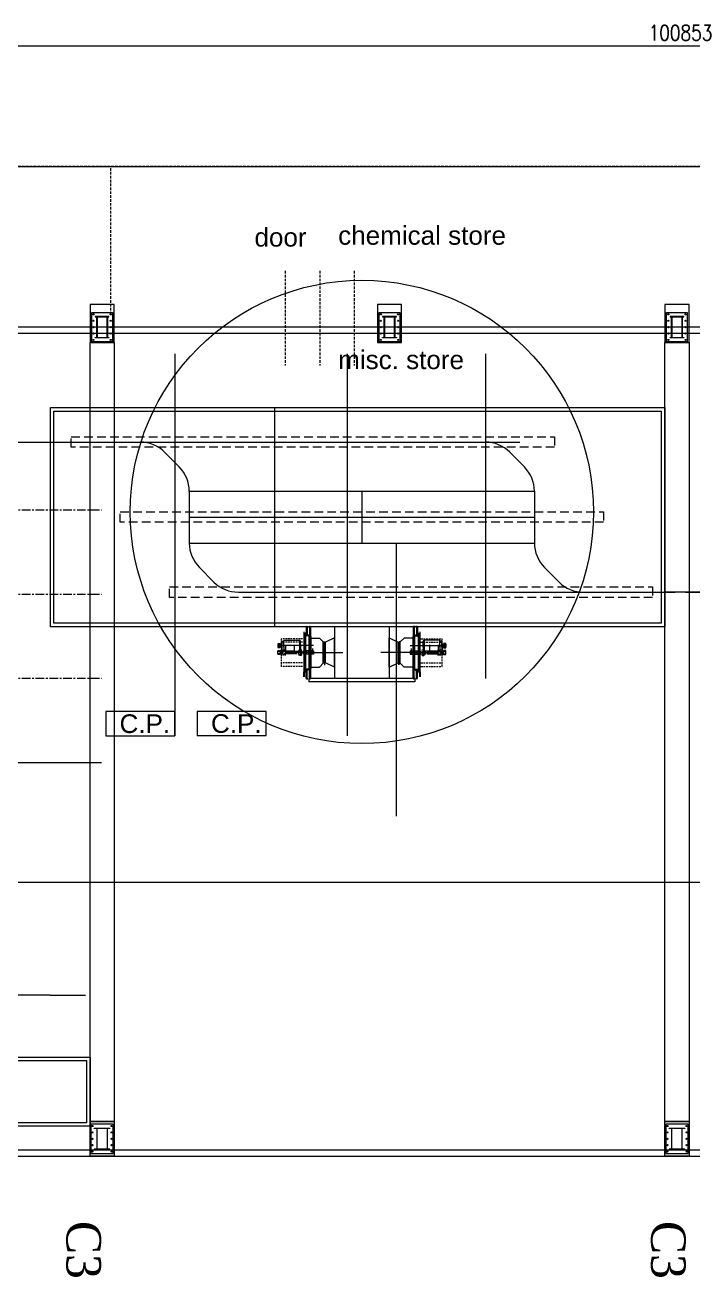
# Model space of a CAD drawing. Header units: inches. Extents: x 702888 to 852715, y 9845 to 271320.
# Drawn here: x 744014 to 763368, y 234976 to 271249 of the extents above; entities that cross this region are included whole.
import ezdxf

# ---------------------------------------------------------------- set-up
doc = ezdxf.new("R2010")
doc.units = ezdxf.units.IN
doc.header["$MEASUREMENT"] = 0
doc.header["$PDMODE"] = 34
for name, pattern in [('CENTERX2', [4, 2.5, -0.5, 0.5, -0.5]), ('DASHED2', [0.375, 0.25, -0.125]), ('DASHEDX2', [1.5, 1, -0.5])]:
    doc.linetypes.add(name, pattern=pattern)
doc.layers.get('0').update_dxf_attribs({"lineweight": 5})
doc.layers.get('Defpoints').update_dxf_attribs({"lineweight": 5})
doc.layers.add('AM_5', color=3, linetype='Continuous', lineweight=15)
doc.layers.add('chain', color=2, linetype='Continuous', lineweight=5)
doc.styles.add('LUCIDA CONSOLE', font='swissl.ttf')
doc.styles.add('s', font='simplex.shx', dxfattribs={"width": 0.8})
doc.styles.add('style1', font='times.ttf')
doc.dimstyles.new('mahesh$0', dxfattribs={"dimscale": 150, "dimtxt": 3, "dimasz": 2.5, "dimexe": 1, "dimexo": 1, "dimgap": 1, "dimtad": 1, "dimdec": 1, "dimzin": 12, "dimtxsty": 's', "dimcen": 2.5, "dimclrd": 1, "dimclre": 1, "dimclrt": 1, "dimadec": 0, "dimazin": 3, "dimtfac": 1, "dimtdec": 1, "dimtmove": 0, "dimatfit": 3, "dimfxl": 1, "dimlwd": 13, "dimlwe": 13, "dimarcsym": 0})

# ---------------------------------------------------------------- blocks, each defined once
blk = doc.blocks.new('A$Cdd4c8752')
for points in [[(0, 21000), (2000, 21000), (2000, 0), (0, 0)], [(100, 20900), (1900, 20900), (1900, 100), (100, 100)]]:
    blk.add_lwpolyline(points, close=True)
blk = doc.blocks.new('*D418')
at = {"layer": 'AM_5', "color": 1, "lineweight": 13, "transparency": 16777216}
for p, q in [((956, 28356), (956, 35854)), ((1331, 35704), (101434, 35704)), ((101809, 28356), (101809, 35854))]:
    blk.add_line(p, q, dxfattribs=at)
at = {"layer": 'AM_5', "color": 1, "transparency": 16777216}
for points in [[(1331, 35767), (1331, 35642), (956, 35704)], [(101434, 35767), (101434, 35642), (101809, 35704)]]:
    blk.add_solid(points, dxfattribs=at)
at = {"layer": 'Defpoints', "color": 0, "transparency": 16777216}
for p in [(101809, 35704), (956, 28206), (101809, 28206)]:
    blk.add_point(p, dxfattribs=at)
at = {"layer": 'AM_5', "color": 1, "transparency": 16777216, "insert": (51382, 36079), "char_height": 450, "attachment_point": 5, "style": 's'}
blk.add_mtext('100853', dxfattribs=at)
blk = doc.blocks.new('A$C76b9bb42')
at = {"color": 6}
blk.add_line((955.5667, 32206.1859), (105808.5667, 32206.1859), dxfattribs=at)
at = {"linetype": 'DASHED2', "ltscale": 300}
for p, q in [((67587.5667, 32206.1859), (955.5667, 32206.1859)), ((34871.5667, 27921.1859), (34871.5667, 32206.1859)), ((39930.6397, 29179.6474), (39930.6397, 26437.6577)), ((40930.6397, 29179.6474), (40930.6397, 26437.6577)), ((41930.6397, 29179.6474), (41930.6397, 26437.6577))]:
    blk.add_line(p, q, dxfattribs=at)
at = {"color": 3}
for p, q in [((34371.5667, 27903.1859), (34371.5667, 27939.1859)), ((34871.5667, 27903.1859), (34871.5667, 27939.1859)), ((42700.5667, 27903.1859), (42700.5667, 27939.1859)), ((43200.5667, 27903.1859), (43200.5667, 27939.1859)), ((51029.5667, 27903.1859), (51029.5667, 27939.1859)), ((51529.5667, 27903.1859), (51529.5667, 27939.1859)), ((34389.5667, 27921.1859), (34353.5667, 27921.1859)), ((34389.5667, 27736.1859), (34353.5667, 27736.1859)), ((34371.5667, 27718.1859), (34371.5667, 27754.1859)), ((34371.5667, 27533.1859), (34371.5667, 27569.1859)), ((34853.5667, 27921.1859), (34889.5667, 27921.1859)), ((34853.5667, 27736.1859), (34889.5667, 27736.1859)), ((34871.5667, 27718.1859), (34871.5667, 27754.1859)), ((34871.5667, 27533.1859), (34871.5667, 27569.1859)), ((42718.5667, 27921.1859), (42682.5667, 27921.1859)), ((42718.5667, 27736.1859), (42682.5667, 27736.1859)), ((42700.5667, 27718.1859), (42700.5667, 27754.1859)), ((42700.5667, 27533.1859), (42700.5667, 27569.1859)), ((43182.5667, 27921.1859), (43218.5667, 27921.1859)), ((43182.5667, 27736.1859), (43218.5667, 27736.1859)), ((43200.5667, 27718.1859), (43200.5667, 27754.1859)), ((43200.5667, 27533.1859), (43200.5667, 27569.1859)), ((51047.5667, 27921.1859), (51011.5667, 27921.1859)), ((51047.5667, 27736.1859), (51011.5667, 27736.1859)), ((51029.5667, 27718.1859), (51029.5667, 27754.1859)), ((51029.5667, 27533.1859), (51029.5667, 27569.1859)), ((51511.5667, 27921.1859), (51547.5667, 27921.1859)), ((51511.5667, 27736.1859), (51547.5667, 27736.1859)), ((51529.5667, 27718.1859), (51529.5667, 27754.1859)), ((51529.5667, 27533.1859), (51529.5667, 27569.1859)), ((34389.5667, 27551.1859), (34353.5667, 27551.1859)), ((34389.5667, 27366.1859), (34353.5667, 27366.1859)), ((34371.5667, 27384.1859), (34371.5667, 27348.1859)), ((34853.5667, 27551.1859), (34889.5667, 27551.1859)), ((34853.5667, 27366.1859), (34889.5667, 27366.1859)), ((34871.5667, 27384.1859), (34871.5667, 27348.1859)), ((42718.5667, 27551.1859), (42682.5667, 27551.1859)), ((42718.5667, 27366.1859), (42682.5667, 27366.1859)), ((42700.5667, 27384.1859), (42700.5667, 27348.1859)), ((43182.5667, 27551.1859), (43218.5667, 27551.1859)), ((43182.5667, 27366.1859), (43218.5667, 27366.1859)), ((43200.5667, 27384.1859), (43200.5667, 27348.1859)), ((51047.5667, 27551.1859), (51011.5667, 27551.1859)), ((51047.5667, 27366.1859), (51011.5667, 27366.1859)), ((51029.5667, 27384.1859), (51029.5667, 27348.1859)), ((51511.5667, 27551.1859), (51547.5667, 27551.1859)), ((51511.5667, 27366.1859), (51547.5667, 27366.1859)), ((51529.5667, 27384.1859), (51529.5667, 27348.1859)), ((34389.5667, 27181.1859), (34353.5667, 27181.1859)), ((34371.5667, 27199.1859), (34371.5667, 27163.1859)), ((34853.5667, 27181.1859), (34889.5667, 27181.1859)), ((34871.5667, 27199.1859), (34871.5667, 27163.1859)), ((42718.5667, 27181.1859), (42682.5667, 27181.1859)), ((42700.5667, 27199.1859), (42700.5667, 27163.1859)), ((43182.5667, 27181.1859), (43218.5667, 27181.1859)), ((43200.5667, 27199.1859), (43200.5667, 27163.1859)), ((51047.5667, 27181.1859), (51011.5667, 27181.1859)), ((51029.5667, 27199.1859), (51029.5667, 27163.1859)), ((51511.5667, 27181.1859), (51547.5667, 27181.1859)), ((51529.5667, 27199.1859), (51529.5667, 27163.1859)), ((34364.5667, 4403.1859), (34328.5667, 4403.1859)), ((34346.5667, 4385.1859), (34346.5667, 4421.1859)), ((34878.5667, 4403.1859), (34914.5667, 4403.1859)), ((34896.5667, 4385.1859), (34896.5667, 4421.1859)), ((51022.5667, 4403.1859), (50986.5667, 4403.1859)), ((51004.5667, 4385.1859), (51004.5667, 4421.1859)), ((51536.5667, 4403.1859), (51572.5667, 4403.1859)), ((51554.5667, 4385.1859), (51554.5667, 4421.1859)), ((34364.5667, 4218.1859), (34328.5667, 4218.1859)), ((34364.5667, 4033.1859), (34328.5667, 4033.1859)), ((34346.5667, 4200.1859), (34346.5667, 4236.1859)), ((34346.5667, 4051.1859), (34346.5667, 4015.1859)), ((34878.5667, 4218.1859), (34914.5667, 4218.1859)), ((34878.5667, 4033.1859), (34914.5667, 4033.1859)), ((34896.5667, 4200.1859), (34896.5667, 4236.1859)), ((34896.5667, 4051.1859), (34896.5667, 4015.1859)), ((51022.5667, 4218.1859), (50986.5667, 4218.1859)), ((51022.5667, 4033.1859), (50986.5667, 4033.1859)), ((51004.5667, 4200.1859), (51004.5667, 4236.1859)), ((51004.5667, 4051.1859), (51004.5667, 4015.1859)), ((51536.5667, 4218.1859), (51572.5667, 4218.1859)), ((51536.5667, 4033.1859), (51572.5667, 4033.1859)), ((51554.5667, 4200.1859), (51554.5667, 4236.1859)), ((51554.5667, 4051.1859), (51554.5667, 4015.1859)), ((34364.5667, 3848.1859), (34328.5667, 3848.1859)), ((34364.5667, 3663.1859), (34328.5667, 3663.1859)), ((34346.5667, 3866.1859), (34346.5667, 3830.1859)), ((34346.5667, 3681.1859), (34346.5667, 3645.1859)), ((34878.5667, 3848.1859), (34914.5667, 3848.1859)), ((34878.5667, 3663.1859), (34914.5667, 3663.1859)), ((34896.5667, 3866.1859), (34896.5667, 3830.1859)), ((34896.5667, 3681.1859), (34896.5667, 3645.1859)), ((51022.5667, 3848.1859), (50986.5667, 3848.1859)), ((51022.5667, 3663.1859), (50986.5667, 3663.1859)), ((51004.5667, 3866.1859), (51004.5667, 3830.1859)), ((51004.5667, 3681.1859), (51004.5667, 3645.1859)), ((51536.5667, 3848.1859), (51572.5667, 3848.1859)), ((51536.5667, 3663.1859), (51572.5667, 3663.1859)), ((51554.5667, 3866.1859), (51554.5667, 3830.1859)), ((51554.5667, 3681.1859), (51554.5667, 3645.1859))]:
    blk.add_line(p, q, dxfattribs=at)
at = {"color": 1, "linetype": 'CENTERX2', "ltscale": 100}
for p, q in [((19095.3667, 22258.6232), (34602.5411, 22258.6232)), ((19095.3667, 19818.6232), (34602.5411, 19818.6232)), ((19095.3667, 17378.6232), (34602.5411, 17378.6232)), ((19095.3667, 14938.6232), (34602.5411, 14938.6232))]:
    blk.add_line(p, q, dxfattribs=at)
at = {"color": 4, "linetype": 'Continuous', "lineweight": -3}
for p, q in [((40547.3608, 18869.0971), (40547.3608, 18618.0971)), ((40550.3608, 18872.0971), (40582.3608, 18872.0971)), ((40550.3608, 18866.0971), (40550.3608, 18624.0971)), ((40553.3608, 18869.0971), (40582.3608, 18869.0971)), ((40582.3608, 18872.0971), (40582.3608, 18869.0971)), ((40612.3608, 18872.0971), (40612.3608, 18869.0971)), ((40612.3608, 18872.0971), (40647.3608, 18872.0971)), ((40612.3608, 18869.0971), (40641.3608, 18869.0971)), ((40644.3608, 18866.0971), (40644.3608, 18592.0971)), ((40647.3608, 18872.0971), (40647.3608, 18592.0971)), ((43647.3608, 18872.0971), (43647.3608, 18592.0971)), ((43682.3608, 18872.0971), (43647.3608, 18872.0971)), ((43650.3608, 18866.0971), (43650.3608, 18592.0971)), ((43682.3608, 18869.0971), (43653.3608, 18869.0971)), ((43682.3608, 18872.0971), (43682.3608, 18869.0971)), ((43712.3608, 18872.0971), (43712.3608, 18869.0971)), ((43744.3608, 18872.0971), (43712.3608, 18872.0971)), ((43741.3608, 18869.0971), (43712.3608, 18869.0971)), ((43744.3608, 18866.0971), (43744.3608, 18624.0971)), ((43747.3608, 18869.0971), (43747.3608, 18618.0971)), ((40511.3608, 18605.0971), (40511.3608, 18672.0971)), ((40514.3608, 18675.0971), (40514.3608, 18608.0971)), ((40517.3608, 18678.0971), (40547.3608, 18678.0971)), ((40517.3608, 18672.0971), (40517.3608, 18621.0971)), ((40520.3608, 18675.0971), (40547.3608, 18675.0971)), ((40597.3608, 18621.0971), (40553.3608, 18621.0971)), ((40597.3608, 18621.0971), (40597.3608, 18618.0971)), ((40619.3608, 18615.0971), (40638.3608, 18615.0971)), ((40624.3608, 18595.0971), (40638.3608, 18595.0971)), ((40624.3608, 18592.0971), (40641.3608, 18592.0971)), ((43670.3608, 18592.0971), (43653.3608, 18592.0971)), ((43675.3608, 18615.0971), (43656.3608, 18615.0971)), ((43670.3608, 18595.0971), (43656.3608, 18595.0971)), ((43697.3608, 18621.0971), (43741.3608, 18621.0971)), ((43697.3608, 18621.0971), (43697.3608, 18618.0971)), ((43777.3608, 18678.0971), (43747.3608, 18678.0971)), ((43774.3608, 18675.0971), (43747.3608, 18675.0971)), ((43777.3608, 18672.0971), (43777.3608, 18621.0971)), ((43780.3608, 18675.0971), (43780.3608, 18608.0971)), ((43783.3608, 18605.0971), (43783.3608, 18672.0971)), ((41059.3608, 17782.0971), (41089.3608, 17782.0971)), ((43235.3608, 17782.0971), (43205.3608, 17782.0971)), ((40517.3608, 17568.0971), (40547.3608, 17568.0971)), ((40520.3608, 17571.0971), (40547.3608, 17571.0971)), ((40547.3608, 17375.0971), (40547.3608, 17628.0971)), ((40550.3608, 17378.0971), (40550.3608, 17628.0971)), ((40597.3608, 17625.0971), (40553.3608, 17625.0971)), ((40597.3608, 17625.0971), (40597.3608, 17628.0971)), ((40619.3608, 17631.0971), (40638.3608, 17631.0971)), ((40624.3608, 17654.0971), (40641.3608, 17654.0971)), ((40624.3608, 17651.0971), (40638.3608, 17651.0971)), ((40644.3608, 17378.0971), (40644.3608, 17651.0971)), ((40647.3608, 17375.0971), (40647.3608, 17654.0971)), ((43647.3608, 17375.0971), (43647.3608, 17654.0971)), ((43650.3608, 17378.0971), (43650.3608, 17651.0971)), ((43670.3608, 17654.0971), (43653.3608, 17654.0971)), ((43670.3608, 17651.0971), (43656.3608, 17651.0971)), ((43675.3608, 17631.0971), (43656.3608, 17631.0971)), ((43697.3608, 17625.0971), (43697.3608, 17628.0971)), ((43697.3608, 17625.0971), (43741.3608, 17625.0971)), ((43744.3608, 17378.0971), (43744.3608, 17628.0971)), ((43747.3608, 17375.0971), (43747.3608, 17628.0971)), ((43774.3608, 17571.0971), (43747.3608, 17571.0971)), ((43777.3608, 17568.0971), (43747.3608, 17568.0971)), ((40550.3608, 17372.0971), (40582.3608, 17372.0971)), ((40553.3608, 17375.0971), (40582.3608, 17375.0971)), ((40582.3608, 17372.0971), (40582.3608, 17375.0971)), ((40612.3608, 17375.0971), (40641.3608, 17375.0971)), ((40612.3608, 17372.0971), (40644.3608, 17372.0971)), ((43682.3608, 17372.0971), (43650.3608, 17372.0971)), ((43682.3608, 17375.0971), (43653.3608, 17375.0971)), ((43712.3608, 17372.0971), (43712.3608, 17375.0971)), ((43741.3608, 17375.0971), (43712.3608, 17375.0971)), ((43744.3608, 17372.0971), (43712.3608, 17372.0971))]:
    blk.add_line(p, q, dxfattribs=at)
at = {"color": 7, "linetype": 'Continuous'}
for p, q in [((40467.3608, 18723.0971), (40467.3608, 17523.0971)), ((40511.3608, 18678.0971), (40467.3608, 18678.0971)), ((40508.3608, 18675.0971), (40467.3608, 18675.0971)), ((40508.3608, 18587.0971), (40508.3608, 18672.0971)), ((40508.3608, 18618.0971), (40508.3608, 17574.0971)), ((40511.3608, 18618.0971), (40511.3608, 17574.0971)), ((40511.3608, 18573.0971), (40511.3608, 18605.0971)), ((40613.3608, 18602.0971), (40514.3608, 18602.0971)), ((40619.3608, 18615.0971), (40517.3608, 18615.0971)), ((40616.3608, 18605.0971), (40517.3608, 18605.0971)), ((40641.3608, 18618.0971), (40520.3608, 18618.0971)), ((40616.3608, 18644.0971), (40616.3608, 17647.0971)), ((40619.3608, 18647.0971), (40619.3608, 17644.0971)), ((40624.3608, 18595.0971), (40624.3608, 18592.0971)), ((40641.3608, 18612.0971), (40641.3608, 18598.0971)), ((40644.3608, 18615.0971), (40644.3608, 18595.0971)), ((40669.3608, 18587.0971), (40669.3608, 17657.0971)), ((43625.3608, 18587.0971), (43625.3608, 17657.0971)), ((43650.3608, 18615.0971), (43650.3608, 18595.0971)), ((43653.3608, 18618.0971), (43774.3608, 18618.0971)), ((43653.3608, 18612.0971), (43653.3608, 18598.0971)), ((43670.3608, 18595.0971), (43670.3608, 18592.0971)), ((43675.3608, 18647.0971), (43675.3608, 17644.0971)), ((43675.3608, 18615.0971), (43777.3608, 18615.0971)), ((43678.3608, 18644.0971), (43678.3608, 17647.0971)), ((43678.3608, 18605.0971), (43777.3608, 18605.0971)), ((43681.3608, 18602.0971), (43780.3608, 18602.0971)), ((43783.3608, 18678.0971), (43827.3608, 18678.0971)), ((43783.3608, 18618.0971), (43783.3608, 17574.0971)), ((43783.3608, 18573.0971), (43783.3608, 18605.0971)), ((43786.3608, 18675.0971), (43827.3608, 18675.0971)), ((43786.3608, 18587.0971), (43786.3608, 18672.0971)), ((43786.3608, 18618.0971), (43786.3608, 17574.0971)), ((43827.3608, 18723.0971), (43827.3608, 17523.0971)), ((39717.3608, 18343.0971), (39717.3608, 18301.0971)), ((39717.3608, 18072.0971), (39717.3608, 18172.0971)), ((39717.3608, 18072.0971), (39717.3608, 18172.0971)), ((39777.3608, 18072.0971), (39777.3608, 18172.0971)), ((39777.3608, 18072.0971), (39777.3608, 18172.0971)), ((39802.3608, 18299.3024), (39802.3608, 18344.8919)), ((39802.3608, 18099.3024), (39802.3608, 18144.8919)), ((39822.3608, 18344.3621), (39822.3608, 18196.7535)), ((39832.3608, 18452.4408), (39827.3608, 18447.4408)), ((39827.3608, 18281.8321), (39827.3608, 18447.4408)), ((39827.3608, 18344.3621), (39827.3608, 18196.7535)), ((39832.3608, 18191.7535), (39827.3608, 18196.7535)), ((39832.3608, 18452.4408), (39887.3608, 18452.4408)), ((39832.3608, 18191.7535), (39887.3608, 18191.7535)), ((39837.3608, 18452.4408), (39887.3608, 18452.4408)), ((39837.3608, 18191.7535), (39887.3608, 18191.7535)), ((39887.3608, 18281.8321), (39887.3608, 18476.0971)), ((39887.3608, 18281.8321), (39887.3608, 18458.0971)), ((39887.3608, 18344.3621), (39887.3608, 18168.0971)), ((39887.3608, 18344.3621), (39887.3608, 18168.0971)), ((39892.3608, 18481.0971), (40342.3608, 18481.0971)), ((39892.3608, 18481.0971), (40342.3608, 18481.0971)), ((39892.3608, 18163.0971), (40342.3608, 18163.0971)), ((39892.3608, 18163.0971), (40342.3608, 18163.0971)), ((39915.3608, 18163.0971), (39915.3608, 18162.0971)), ((39927.8608, 18163.0971), (39927.8608, 18162.0971)), ((39942.8608, 18163.0971), (39942.8608, 18162.0971)), ((40181.8608, 18163.0971), (40181.8608, 18162.0971)), ((40196.8608, 18163.0971), (40196.8608, 18162.0971)), ((40209.3608, 18163.0971), (40209.3608, 18162.0971)), ((40367.3608, 18281.8321), (40367.3608, 18456.0971)), ((40367.3608, 18281.8321), (40367.3608, 18438.0971)), ((40367.3608, 18353.3621), (40367.3608, 18205.7535)), ((40367.3608, 18344.3621), (40367.3608, 18188.0971)), ((40367.3608, 18344.3621), (40367.3608, 18188.0971)), ((40616.3608, 18172.0971), (40508.3608, 18172.0971)), ((40508.3608, 18147.0971), (40508.3608, 18097.0971)), ((40639.3608, 18172.0971), (40639.3608, 18072.0971)), ((40719.3608, 18172.0971), (40719.3608, 18072.0971)), ((41061.3608, 18422.0971), (41061.3608, 17822.0971)), ((41351.3608, 18462.0971), (41351.3608, 17782.0971)), ((42943.3608, 18462.0971), (42943.3608, 17782.0971)), ((43233.3608, 18422.0971), (43233.3608, 17822.0971)), ((43575.3608, 18172.0971), (43575.3608, 18072.0971)), ((43655.3608, 18172.0971), (43655.3608, 18072.0971)), ((43678.3608, 18172.0971), (43786.3608, 18172.0971)), ((43786.3608, 18147.0971), (43786.3608, 18097.0971)), ((43927.3608, 18281.8321), (43927.3608, 18456.0971)), ((43927.3608, 18281.8321), (43927.3608, 18438.0971)), ((43927.3608, 18353.3621), (43927.3608, 18205.7535)), ((43927.3608, 18344.3621), (43927.3608, 18188.0971)), ((43927.3608, 18344.3621), (43927.3608, 18188.0971)), ((44402.3608, 18481.0971), (43952.3608, 18481.0971)), ((44402.3608, 18481.0971), (43952.3608, 18481.0971)), ((44402.3608, 18163.0971), (43952.3608, 18163.0971)), ((44402.3608, 18163.0971), (43952.3608, 18163.0971)), ((44085.3608, 18163.0971), (44085.3608, 18162.0971)), ((44097.8608, 18163.0971), (44097.8608, 18162.0971)), ((44112.8608, 18163.0971), (44112.8608, 18162.0971)), ((44351.8608, 18163.0971), (44351.8608, 18162.0971)), ((44366.8608, 18163.0971), (44366.8608, 18162.0971)), ((44379.3608, 18163.0971), (44379.3608, 18162.0971)), ((44407.3608, 18281.8321), (44407.3608, 18476.0971)), ((44407.3608, 18281.8321), (44407.3608, 18458.0971)), ((44457.3608, 18452.4408), (44407.3608, 18452.4408)), ((44462.3608, 18452.4408), (44407.3608, 18452.4408)), ((44407.3608, 18344.3621), (44407.3608, 18168.0971)), ((44407.3608, 18344.3621), (44407.3608, 18168.0971)), ((44457.3608, 18191.7535), (44407.3608, 18191.7535)), ((44462.3608, 18191.7535), (44407.3608, 18191.7535)), ((44462.3608, 18452.4408), (44467.3608, 18447.4408)), ((44462.3608, 18191.7535), (44467.3608, 18196.7535)), ((44467.3608, 18281.8321), (44467.3608, 18447.4408)), ((44467.3608, 18344.3621), (44467.3608, 18196.7535)), ((44472.3608, 18344.3621), (44472.3608, 18196.7535)), ((44492.3608, 18299.3024), (44492.3608, 18344.8919)), ((44492.3608, 18099.3024), (44492.3608, 18144.8919)), ((44517.3608, 18072.0971), (44517.3608, 18172.0971)), ((44517.3608, 18072.0971), (44517.3608, 18172.0971)), ((44577.3608, 18343.0971), (44577.3608, 18301.0971)), ((44577.3608, 18072.0971), (44577.3608, 18172.0971)), ((44577.3608, 18072.0971), (44577.3608, 18172.0971)), ((40616.3608, 18072.0971), (40508.3608, 18072.0971)), ((43678.3608, 18072.0971), (43786.3608, 18072.0971)), ((40508.3608, 17571.0971), (40467.3608, 17571.0971)), ((40511.3608, 17568.0971), (40467.3608, 17568.0971)), ((40613.3608, 17644.0971), (40511.3608, 17644.0971)), ((40514.3608, 17571.0971), (40514.3608, 17638.0971)), ((40616.3608, 17641.0971), (40517.3608, 17641.0971)), ((40619.3608, 17631.0971), (40517.3608, 17631.0971)), ((40517.3608, 17574.0971), (40517.3608, 17625.0971)), ((40641.3608, 17628.0971), (40520.3608, 17628.0971)), ((40624.3608, 17651.0971), (40624.3608, 17654.0971)), ((40641.3608, 17634.0971), (40641.3608, 17648.0971)), ((40644.3608, 17631.0971), (40644.3608, 17651.0971)), ((43650.3608, 17631.0971), (43650.3608, 17651.0971)), ((43653.3608, 17634.0971), (43653.3608, 17648.0971)), ((43653.3608, 17628.0971), (43774.3608, 17628.0971)), ((43670.3608, 17651.0971), (43670.3608, 17654.0971)), ((43675.3608, 17631.0971), (43777.3608, 17631.0971)), ((43678.3608, 17641.0971), (43777.3608, 17641.0971)), ((43681.3608, 17644.0971), (43783.3608, 17644.0971)), ((43777.3608, 17574.0971), (43777.3608, 17625.0971)), ((43780.3608, 17571.0971), (43780.3608, 17638.0971)), ((43783.3608, 17568.0971), (43827.3608, 17568.0971)), ((43786.3608, 17571.0971), (43827.3608, 17571.0971))]:
    blk.add_line(p, q, dxfattribs=at)
at = {"color": 5, "linetype": 'Continuous', "lineweight": -3}
for p, q in [((40647.3608, 18637.0971), (40647.3608, 17366.5499)), ((43647.3608, 18637.0971), (43647.3608, 17366.5499)), ((40612.3608, 17375.0971), (40612.3608, 17372.0971)), ((43682.3608, 17375.0971), (43682.3608, 17372.0971))]:
    blk.add_line(p, q, dxfattribs=at)
for p, q in [((40669.3608, 18541.7221), (40669.3608, 17703.7221)), ((40669.3608, 18541.7221), (40920.3608, 18541.7221)), ((40920.3608, 18541.7221), (41031.3608, 18430.2221)), ((41351.3608, 18547.0971), (41091.3608, 18421.5971)), ((41351.3608, 17697.0971), (41351.3608, 18547.0971)), ((41351.3608, 18547.0971), (41351.3608, 17697.0971)), ((42943.3608, 17697.0971), (42943.3608, 18547.0971)), ((42943.3608, 18547.0971), (42943.3608, 17697.0971)), ((42943.3608, 18547.0971), (43203.3608, 18421.5971)), ((43374.3608, 18541.7221), (43263.3608, 18430.2221)), ((43625.3608, 18541.7221), (43374.3608, 18541.7221)), ((43625.3608, 18541.7221), (43625.3608, 17703.7221)), ((39832.3608, 18452.4408), (39832.3608, 18191.7535)), ((40342.3608, 18481.0971), (40342.3608, 18163.0971)), ((40749.3608, 18172.7221), (40639.3608, 18172.7221)), ((40639.3608, 18172.7221), (40639.3608, 18072.7221)), ((40749.3608, 18147.7221), (40639.3608, 18147.7221)), ((40719.3608, 18244.2291), (40719.3608, 18105.4458)), ((40749.3608, 18172.7221), (40749.3608, 18072.7221)), ((41031.3608, 17815.2221), (41031.3608, 18430.2221)), ((41031.3608, 18430.2221), (41061.3608, 18430.2221)), ((41061.3608, 18430.2221), (41061.3608, 17815.2221)), ((41061.3608, 17822.5971), (41061.3608, 18421.5971)), ((41091.3608, 18421.5971), (41061.3608, 18421.5971)), ((41091.3608, 17822.5971), (41091.3608, 18421.5971)), ((43203.3608, 17822.5971), (43203.3608, 18421.5971)), ((43203.3608, 18421.5971), (43233.3608, 18421.5971)), ((43233.3608, 18430.2221), (43233.3608, 17815.2221)), ((43263.3608, 18430.2221), (43233.3608, 18430.2221)), ((43233.3608, 17822.5971), (43233.3608, 18421.5971)), ((43263.3608, 17815.2221), (43263.3608, 18430.2221)), ((43545.3608, 18172.7221), (43655.3608, 18172.7221)), ((43545.3608, 18172.7221), (43545.3608, 18072.7221)), ((43545.3608, 18147.7221), (43655.3608, 18147.7221)), ((43575.3608, 18244.2291), (43575.3608, 18105.4458)), ((43655.3608, 18172.7221), (43655.3608, 18072.7221)), ((43952.3608, 18481.0971), (43952.3608, 18163.0971)), ((44462.3608, 18452.4408), (44462.3608, 18191.7535)), ((40749.3608, 18097.7221), (40639.3608, 18097.7221)), ((40749.3608, 18072.7221), (40639.3608, 18072.7221)), ((40920.3608, 17703.7221), (41031.3608, 17815.2221)), ((41061.3608, 17815.2221), (41031.3608, 17815.2221)), ((41091.3608, 17822.5971), (41061.3608, 17822.5971)), ((41351.3608, 17697.0971), (41091.3608, 17822.5971)), ((42943.3608, 17697.0971), (43203.3608, 17822.5971)), ((43203.3608, 17822.5971), (43233.3608, 17822.5971)), ((43233.3608, 17815.2221), (43263.3608, 17815.2221)), ((43374.3608, 17703.7221), (43263.3608, 17815.2221)), ((43545.3608, 18097.7221), (43655.3608, 18097.7221)), ((43545.3608, 18072.7221), (43655.3608, 18072.7221)), ((40669.3608, 17703.7221), (40920.3608, 17703.7221)), ((43625.3608, 17703.7221), (43374.3608, 17703.7221))]:
    blk.add_line(p, q)
at = {"color": 7, "linetype": 'Continuous', "lineweight": -3}
for p, q in [((39717.3608, 18372.0971), (39777.3608, 18372.0971)), ((39777.3608, 18272.0971), (39717.3608, 18272.0971)), ((39777.3608, 18272.0971), (39717.3608, 18272.0971)), ((39717.3608, 18172.0971), (39777.3608, 18172.0971)), ((39817.3608, 18359.5971), (39777.3608, 18359.5971)), ((39777.3608, 18344.8919), (39802.3608, 18344.8919)), ((39777.3608, 18299.3024), (39802.3608, 18299.3024)), ((39817.3608, 18284.5971), (39777.3608, 18284.5971)), ((39817.3608, 18159.5971), (39777.3608, 18159.5971)), ((39777.3608, 18144.8919), (39802.3608, 18144.8919)), ((39817.3608, 18284.5971), (39817.3608, 18359.5971)), ((39817.3608, 18084.5971), (39817.3608, 18159.5971)), ((39864.3294, 18147.0971), (39817.3608, 18147.0971)), ((44430.3921, 18147.0971), (44477.3608, 18147.0971)), ((44477.3608, 18284.5971), (44477.3608, 18359.5971)), ((44477.3608, 18359.5971), (44517.3608, 18359.5971)), ((44477.3608, 18284.5971), (44517.3608, 18284.5971)), ((44477.3608, 18084.5971), (44477.3608, 18159.5971)), ((44477.3608, 18159.5971), (44517.3608, 18159.5971)), ((44517.3608, 18344.8919), (44492.3608, 18344.8919)), ((44517.3608, 18299.3024), (44492.3608, 18299.3024)), ((44517.3608, 18144.8919), (44492.3608, 18144.8919)), ((44577.3608, 18372.0971), (44517.3608, 18372.0971)), ((44517.3608, 18272.0971), (44577.3608, 18272.0971)), ((44517.3608, 18272.0971), (44577.3608, 18272.0971)), ((44577.3608, 18172.0971), (44517.3608, 18172.0971)), ((39777.3608, 18072.0971), (39717.3608, 18072.0971)), ((39777.3608, 18072.0971), (39717.3608, 18072.0971)), ((39777.3608, 18099.3024), (39802.3608, 18099.3024)), ((39817.3608, 18084.5971), (39777.3608, 18084.5971)), ((39864.3294, 18097.0971), (39817.3608, 18097.0971)), ((44430.3921, 18097.0971), (44477.3608, 18097.0971)), ((44477.3608, 18084.5971), (44517.3608, 18084.5971)), ((44517.3608, 18099.3024), (44492.3608, 18099.3024)), ((44517.3608, 18072.0971), (44577.3608, 18072.0971)), ((44517.3608, 18072.0971), (44577.3608, 18072.0971))]:
    blk.add_line(p, q, dxfattribs=at)
at = {"color": 1}
for p, q in [((39827.3608, 18343.0971), (39717.3608, 18343.0971)), ((40744.3608, 18322.0971), (39717.3608, 18322.0971)), ((40367.3608, 18322.0971), (39717.3608, 18322.0971)), ((39827.3608, 18301.0971), (39717.3608, 18301.0971)), ((40209.3608, 18162.0971), (39915.3608, 18162.0971)), ((40209.3608, 18146.0971), (39915.3608, 18146.0971)), ((39935.3608, 18344.3621), (39935.3608, 18162.0971)), ((40189.3608, 18344.3621), (40189.3608, 18162.0971)), ((40719.3608, 18172.0971), (40639.3608, 18172.0971)), ((40719.3608, 18149.5971), (40639.3608, 18149.5971)), ((43550.3608, 18322.0971), (44577.3608, 18322.0971)), ((43575.3608, 18172.0971), (43655.3608, 18172.0971)), ((43575.3608, 18149.5971), (43655.3608, 18149.5971)), ((43927.3608, 18322.0971), (44577.3608, 18322.0971)), ((44085.3608, 18162.0971), (44379.3608, 18162.0971)), ((44085.3608, 18146.0971), (44379.3608, 18146.0971)), ((44105.3608, 18344.3621), (44105.3608, 18162.0971)), ((44359.3608, 18344.3621), (44359.3608, 18162.0971)), ((44467.3608, 18343.0971), (44577.3608, 18343.0971)), ((44467.3608, 18301.0971), (44577.3608, 18301.0971)), ((40744.3608, 18122.0971), (39936.3608, 18122.0971)), ((40719.3608, 18094.5971), (40639.3608, 18094.5971)), ((40719.3608, 18072.0971), (40639.3608, 18072.0971)), ((40744.3608, 18122.0971), (41535.3586, 18122.0971)), ((41061.3608, 18122.0971), (41599.9702, 18122.0971)), ((43233.3608, 18122.0971), (42694.7513, 18122.0971)), ((43550.3608, 18122.0971), (42759.363, 18122.0971)), ((43550.3608, 18122.0971), (44358.3608, 18122.0971)), ((43575.3608, 18094.5971), (43655.3608, 18094.5971)), ((43575.3608, 18072.0971), (43655.3608, 18072.0971))]:
    blk.add_line(p, q, dxfattribs=at)
at = {"color": 1, "linetype": 'Continuous', "lineweight": -3}
for p, q in [((40467.3608, 17568.0971), (40467.3608, 17418.0971)), ((43827.3608, 17568.0971), (43827.3608, 17418.0971))]:
    blk.add_line(p, q, dxfattribs=at)
for points in [[(34271.5667, 28206.1859), (34271.5667, 27106.1859), (34971.5667, 27106.1859), (34971.5667, 28206.1859)], [(42600.5667, 28206.1859), (42600.5667, 27106.1859), (43300.5667, 27106.1859), (43300.5667, 28206.1859)], [(50929.5667, 28206.1859), (50929.5667, 27106.1859), (51629.5667, 27106.1859), (51629.5667, 28206.1859)], [(34971.5667, 27106.1859), (34971.5667, 4533.1859), (34271.5667, 4533.1859), (34271.5667, 27106.1859)], [(51629.5667, 27106.1859), (51629.5667, 4533.1859), (50929.5667, 4533.1859), (50929.5667, 27106.1859)], [(36725.3201, 16413.6033), (34725.3201, 16413.6033), (34725.3201, 15713.6033), (36725.3201, 15713.6033)], [(39374.9983, 16417.8898), (37374.9983, 16417.8898), (37374.9983, 15717.8898), (39374.9983, 15717.8898)], [(34971.5667, 4533.1859), (34971.5667, 3533.1859), (34271.5667, 3533.1859), (34271.5667, 4533.1859)], [(34946.5667, 3608.1859), (34946.5667, 4458.1859), (34296.5667, 4458.1859), (34296.5667, 3608.1859)], [(51629.5667, 4533.1859), (51629.5667, 3533.1859), (50929.5667, 3533.1859), (50929.5667, 4533.1859)], [(51604.5667, 3608.1859), (51604.5667, 4458.1859), (50954.5667, 4458.1859), (50954.5667, 3608.1859)], [(34846.5667, 4343.1859), (34846.5667, 4333.1859), (34396.5667, 4333.1859), (34396.5667, 4343.1859)], [(34476.5667, 3733.1859), (34476.5667, 4333.1859), (34466.5667, 4333.1859), (34466.5667, 3733.1859)], [(34776.5667, 3733.1859), (34776.5667, 4333.1859), (34766.5667, 4333.1859), (34766.5667, 3733.1859)], [(51504.5667, 4343.1859), (51504.5667, 4333.1859), (51054.5667, 4333.1859), (51054.5667, 4343.1859)], [(51134.5667, 3733.1859), (51134.5667, 4333.1859), (51124.5667, 4333.1859), (51124.5667, 3733.1859)], [(51434.5667, 3733.1859), (51434.5667, 4333.1859), (51424.5667, 4333.1859), (51424.5667, 3733.1859)], [(34846.5667, 3723.1859), (34846.5667, 3733.1859), (34396.5667, 3733.1859), (34396.5667, 3723.1859)], [(51504.5667, 3723.1859), (51504.5667, 3733.1859), (51054.5667, 3733.1859), (51054.5667, 3723.1859)]]:
    blk.add_lwpolyline(points, close=True)
at = {"color": 1}
for points in [[(34921.5667, 27976.1859), (34921.5667, 27126.1859), (34321.5667, 27126.1859), (34321.5667, 27976.1859)], [(43250.5667, 27976.1859), (43250.5667, 27126.1859), (42650.5667, 27126.1859), (42650.5667, 27976.1859)], [(51579.5667, 27976.1859), (51579.5667, 27126.1859), (50979.5667, 27126.1859), (50979.5667, 27976.1859)]]:
    blk.add_lwpolyline(points, close=True, dxfattribs=at)
at = {"color": 4}
for points in [[(34821.5667, 27851.1859), (34821.5667, 27859.1859), (34421.5667, 27859.1859), (34421.5667, 27851.1859)], [(34475.5667, 27851.1859), (34475.5667, 27251.1859), (34467.5667, 27251.1859), (34467.5667, 27851.1859)], [(34775.5667, 27851.1859), (34775.5667, 27251.1859), (34767.5667, 27251.1859), (34767.5667, 27851.1859)], [(43150.5667, 27851.1859), (43150.5667, 27859.1859), (42750.5667, 27859.1859), (42750.5667, 27851.1859)], [(42804.5667, 27851.1859), (42804.5667, 27251.1859), (42796.5667, 27251.1859), (42796.5667, 27851.1859)], [(43104.5667, 27851.1859), (43104.5667, 27251.1859), (43096.5667, 27251.1859), (43096.5667, 27851.1859)], [(51479.5667, 27851.1859), (51479.5667, 27859.1859), (51079.5667, 27859.1859), (51079.5667, 27851.1859)], [(51133.5667, 27851.1859), (51133.5667, 27251.1859), (51125.5667, 27251.1859), (51125.5667, 27851.1859)], [(51433.5667, 27851.1859), (51433.5667, 27251.1859), (51425.5667, 27251.1859), (51425.5667, 27851.1859)], [(34821.5667, 27251.1859), (34821.5667, 27243.1859), (34421.5667, 27243.1859), (34421.5667, 27251.1859)], [(43150.5667, 27251.1859), (43150.5667, 27243.1859), (42750.5667, 27243.1859), (42750.5667, 27251.1859)], [(51479.5667, 27251.1859), (51479.5667, 27243.1859), (51079.5667, 27243.1859), (51079.5667, 27251.1859)]]:
    blk.add_lwpolyline(points, close=True, dxfattribs=at)
at = {"color": 152, "true_color": 0x2776bb}
for points in [[(14008.076, 27551.1859), (14008.076, 3533.1859), (100808.5667, 3533.1859), (100808.5667, 27551.1859)], [(14188.076, 27371.1859), (14188.076, 3713.1859), (100628.5667, 3713.1859), (100628.5667, 27371.1859)]]:
    blk.add_lwpolyline(points, close=True, dxfattribs=at)
at = {"color": 1, "linetype": 'DASHED2', "ltscale": 1000}
for points in [[(47727.1201, 24070.6253), (33727.1201, 24070.6253), (33727.1201, 24370.6253), (47727.1201, 24370.6253)], [(49149.1608, 21896.3612), (35149.1608, 21896.3612), (35149.1608, 22196.3612), (49149.1608, 22196.3612)], [(50571.2015, 19722.0971), (36571.2015, 19722.0971), (36571.2015, 20022.0971), (50571.2015, 20022.0971)]]:
    blk.add_lwpolyline(points, close=True, dxfattribs=at)
at = {"color": 3}
for centre in [(34371.5667, 27921.1859), (34871.5667, 27921.1859), (42700.5667, 27921.1859), (43200.5667, 27921.1859), (51029.5667, 27921.1859), (51529.5667, 27921.1859), (34371.5667, 27736.1859), (34871.5667, 27736.1859), (42700.5667, 27736.1859), (43200.5667, 27736.1859), (51029.5667, 27736.1859), (51529.5667, 27736.1859), (34371.5667, 27551.1859), (34371.5667, 27366.1859), (34871.5667, 27551.1859), (34871.5667, 27366.1859), (42700.5667, 27551.1859), (42700.5667, 27366.1859), (43200.5667, 27551.1859), (43200.5667, 27366.1859), (51029.5667, 27551.1859), (51029.5667, 27366.1859), (51529.5667, 27551.1859), (51529.5667, 27366.1859), (34371.5667, 27181.1859), (34871.5667, 27181.1859), (42700.5667, 27181.1859), (43200.5667, 27181.1859), (51029.5667, 27181.1859), (51529.5667, 27181.1859), (34346.5667, 4403.1859), (34896.5667, 4403.1859), (51004.5667, 4403.1859), (51554.5667, 4403.1859), (34346.5667, 4218.1859), (34346.5667, 4033.1859), (34896.5667, 4218.1859), (34896.5667, 4033.1859), (51004.5667, 4218.1859), (51004.5667, 4033.1859), (51554.5667, 4218.1859), (51554.5667, 4033.1859), (34346.5667, 3848.1859), (34346.5667, 3663.1859), (34896.5667, 3848.1859), (34896.5667, 3663.1859), (51004.5667, 3848.1859), (51004.5667, 3663.1859), (51554.5667, 3848.1859), (51554.5667, 3663.1859)]:
    blk.add_circle(centre, 16, dxfattribs=at)
at = {"color": 4, "linetype": 'Continuous', "lineweight": -3}
for centre, start, end in [((40550.3608, 18869.0971), 90, 180), ((40553.3608, 18866.0971), 90, 180), ((40641.3608, 18866.0971), 0, 90), ((40644.3608, 18869.0971), 0, 90), ((43650.3608, 18869.0971), 90, 180), ((43653.3608, 18866.0971), 90, 180), ((43741.3608, 18866.0971), 0, 90), ((43744.3608, 18869.0971), 0, 90), ((40508.3608, 18672.0971), 0, 90), ((40511.3608, 18675.0971), 0, 90), ((40517.3608, 18675.0971), 90, 180), ((40553.3608, 18624.0971), 180, 270), ((40638.3608, 18598.0971), 270, 0), ((40641.3608, 18595.0971), 270, 0), ((43653.3608, 18595.0971), 180, 270), ((43656.3608, 18598.0971), 180, 270), ((43741.3608, 18624.0971), 270, 0), ((43777.3608, 18675.0971), 0, 90), ((43783.3608, 18675.0971), 90, 180), ((43786.3608, 18672.0971), 90, 180), ((40508.3608, 17574.0971), 270, 0), ((40517.3608, 17571.0971), 180, 270), ((40553.3608, 17622.0971), 90, 180), ((40638.3608, 17648.0971), 0, 90), ((40641.3608, 17651.0971), 0, 90), ((43653.3608, 17651.0971), 90, 180), ((43656.3608, 17648.0971), 90, 180), ((43741.3608, 17622.0971), 0, 90), ((43777.3608, 17571.0971), 270, 0), ((43786.3608, 17574.0971), 180, 270), ((40550.3608, 17375.0971), 180, 270), ((40553.3608, 17378.0971), 180, 270), ((40641.3608, 17378.0971), 270, 0), ((40644.3608, 17375.0971), 270, 0), ((43650.3608, 17375.0971), 180, 270), ((43653.3608, 17378.0971), 180, 270), ((43741.3608, 17378.0971), 270, 0), ((43744.3608, 17375.0971), 270, 0)]:
    blk.add_arc(centre, 3, start, end, dxfattribs=at)
at = {"color": 4, "linetype": 'Continuous'}
for centre, start, end in [((40514.3608, 18605.0971), 180, 270), ((40520.3608, 18672.0971), 90, 180), ((40638.3608, 18612.0971), 0, 90), ((43656.3608, 18612.0971), 90, 180), ((43774.3608, 18672.0971), 0, 90), ((43780.3608, 18605.0971), 270, 0), ((40520.3608, 17574.0971), 180, 270), ((40638.3608, 17634.0971), 270, 0), ((43656.3608, 17634.0971), 180, 270), ((43774.3608, 17574.0971), 270, 0)]:
    blk.add_arc(centre, 3, start, end, dxfattribs=at)
at = {"color": 7, "linetype": 'Continuous'}
for centre, radius, start, end in [((40517.3608, 18618.0971), 3, 180, 270), ((40517.3608, 18608.0971), 3, 180, 270), ((40520.3608, 18621.0971), 3, 180, 270), ((40613.3608, 18599.0971), 3, 0, 90), ((40616.3608, 18602.0971), 3, 0, 90), ((40641.3608, 18615.0971), 3, 0, 90), ((43653.3608, 18615.0971), 3, 90, 180), ((43678.3608, 18602.0971), 3, 90, 180), ((43681.3608, 18599.0971), 3, 90, 180), ((43774.3608, 18621.0971), 3, 270, 0), ((43777.3608, 18618.0971), 3, 270, 0), ((43777.3608, 18608.0971), 3, 270, 0), ((39892.3608, 18476.0971), 5, 90, 180), ((39892.3608, 18476.0971), 5, 90, 180), ((39892.3608, 18476.0971), 5, 90, 180), ((39892.3608, 18476.0971), 5, 90, 180), ((39892.3608, 18168.0971), 5, 180, 270), ((39892.3608, 18168.0971), 5, 180, 270), ((39892.3608, 18168.0971), 5, 180, 270), ((39892.3608, 18168.0971), 5, 180, 270), ((40342.3608, 18456.0971), 25, 0, 90), ((40342.3608, 18456.0971), 25, 0, 90), ((40342.3608, 18188.0971), 25, 270, 0), ((40342.3608, 18188.0971), 25, 270, 0), ((43952.3608, 18456.0971), 25, 90, 180), ((43952.3608, 18456.0971), 25, 90, 180), ((43952.3608, 18188.0971), 25, 180, 270), ((43952.3608, 18188.0971), 25, 180, 270), ((44402.3608, 18476.0971), 5, 0, 90), ((44402.3608, 18476.0971), 5, 0, 90), ((44402.3608, 18476.0971), 5, 0, 90), ((44402.3608, 18476.0971), 5, 0, 90), ((44402.3608, 18168.0971), 5, 270, 0), ((44402.3608, 18168.0971), 5, 270, 0), ((44402.3608, 18168.0971), 5, 270, 0), ((44402.3608, 18168.0971), 5, 270, 0), ((40508.3608, 17574.0971), 3, 270, 0), ((40511.3608, 17571.0971), 3, 270, 0), ((40511.3608, 17571.0971), 3, 270, 0), ((40517.3608, 17638.0971), 3, 90, 180), ((40517.3608, 17628.0971), 3, 90, 180), ((40520.3608, 17625.0971), 3, 90, 180), ((40613.3608, 17647.0971), 3, 270, 0), ((40616.3608, 17644.0971), 3, 270, 0), ((40641.3608, 17631.0971), 3, 270, 0), ((43653.3608, 17631.0971), 3, 180, 270), ((43678.3608, 17644.0971), 3, 180, 270), ((43681.3608, 17647.0971), 3, 180, 270), ((43774.3608, 17625.0971), 3, 0, 90), ((43777.3608, 17638.0971), 3, 0, 90), ((43777.3608, 17628.0971), 3, 0, 90), ((43783.3608, 17571.0971), 3, 180, 270), ((43783.3608, 17571.0971), 3, 180, 270), ((43786.3608, 17574.0971), 3, 180, 270)]:
    blk.add_arc(centre, radius, start, end, dxfattribs=at)
at = {"layer": 'chain', "color": 1}
for p, q in [((36725.3201, 26772.9737), (36725.3201, 15713.6033)), ((41725.3201, 26772.9737), (41725.3201, 15713.6033)), ((45727.1201, 26772.9737), (45727.1201, 17372.0971)), ((37149.1608, 22796.3612), (47149.1608, 22796.3612)), ((37149.1608, 22046.3612), (47149.1608, 22046.3612)), ((37149.1608, 21296.3612), (47149.1608, 21296.3612)), ((40647.3608, 18872.0971), (40647.3608, 17372.0971)), ((40647.3608, 18872.0971), (40647.3608, 17372.0971)), ((43647.3608, 18872.0971), (43647.3608, 17372.0971)), ((33116.719, 8193.1935), (18250.9311, 8193.1935)), ((33116.719, 8193.1935), (34143.2231, 8193.1935))]:
    blk.add_line(p, q, dxfattribs=at)
at = {"layer": 'chain', "color": 7}
for p, q in [((33125.3201, 18872.0971), (33125.3201, 25220.6253)), ((33125.3201, 25220.6253), (50925.3015, 25220.6253)), ((33225.3201, 18972.0971), (33225.3201, 25120.6253)), ((33225.3201, 25120.6253), (50825.3015, 25120.6253)), ((39627.1201, 18872.0971), (39627.1201, 25220.6253)), ((50925.3015, 18872.0971), (33125.3201, 18872.0971)), ((50825.3015, 18972.0971), (33225.3201, 18972.0971)), ((43682.3608, 17272.0971), (40612.3608, 17272.0971)), ((43647.3608, 17372.0971), (40647.3608, 17372.0971)), ((19095.3667, 14938.6232), (34602.5411, 14938.6232))]:
    blk.add_line(p, q, dxfattribs=at)
at = {"layer": 'chain', "color": 7, "linetype": 'Continuous'}
for p, q in [((50825.3015, 25120.6253), (50825.3015, 18972.0971)), ((50925.3015, 25220.6253), (50925.3015, 18872.0971))]:
    blk.add_line(p, q, dxfattribs=at)
at = {"layer": 'chain', "color": 3}
for p, q in [((27819.2388, 24220.6253), (46725.3201, 24220.6253)), ((36434.2268, 23927.7321), (36856.9188, 23501.8958)), ((46434.2268, 23927.7321), (46856.9188, 23501.8958)), ((37149.1608, 22796.3612), (37149.1608, 21296.3612)), ((42149.1608, 22796.3612), (42149.1608, 21296.3612)), ((47149.1608, 22796.3612), (47149.1608, 21296.3612)), ((37864.0947, 20164.9904), (37441.4028, 20590.8266)), ((47864.0947, 20164.9904), (47441.4028, 20590.8266)), ((38571.2015, 19872.0971), (51225.3015, 19872.0971)), ((64122.5601, 19872.0971), (50925.3015, 19872.0971)), ((51522.5601, 19872.0971), (54260.4961, 19872.0971)), ((20058.9201, 11466.4117), (62434.6365, 11466.4117))]:
    blk.add_line(p, q, dxfattribs=at)
at = {"layer": 'chain', "color": 5, "linetype": 'DASHEDX2'}
for p, q in [((43147.3608, 21296.3612), (43147.3608, 13381.2292)), ((41351.3608, 18872.0971), (41351.3608, 17372.0971)), ((42943.3608, 18872.0971), (42943.3608, 17372.0971)), ((39717.3608, 18372.0971), (39717.3608, 18272.0971)), ((39777.3608, 18372.0971), (39777.3608, 18272.0971)), ((44517.3608, 18372.0971), (44517.3608, 18272.0971)), ((44577.3608, 18372.0971), (44577.3608, 18272.0971)), ((40612.3608, 17372.0971), (40612.3608, 17272.0971)), ((43682.3608, 17372.0971), (43682.3608, 17272.0971))]:
    blk.add_line(p, q, dxfattribs=at)
at = {"layer": 'chain', "color": 5, "linetype": 'DASHEDX2', "ltscale": 50}
for p, q in [((40508.3608, 18522.0971), (39822.3608, 18522.0971)), ((39822.3608, 17722.0971), (39822.3608, 18522.0971)), ((43786.3608, 18522.0971), (44472.3608, 18522.0971)), ((44472.3608, 17722.0971), (44472.3608, 18522.0971)), ((40246.3608, 18157.0971), (39717.3608, 18157.0971)), ((40508.3608, 18422.0971), (39822.3608, 18422.0971)), ((39864.3294, 18032.2971), (39864.3294, 18196.6971)), ((39904.3294, 18159.5971), (39864.3294, 18159.5971)), ((39933.3294, 18199.6971), (39867.3294, 18199.6971)), ((39936.3294, 18032.2971), (39936.3294, 18196.6971)), ((40639.3608, 18157.0971), (39936.3608, 18157.0971)), ((40329.3608, 18032.2971), (40329.3608, 18196.6971)), ((40369.3608, 18159.5971), (40329.3608, 18159.5971)), ((40398.3608, 18199.6971), (40332.3608, 18199.6971)), ((40401.3608, 18032.2971), (40401.3608, 18196.6971)), ((43655.3608, 18157.0971), (44358.3608, 18157.0971)), ((43786.3608, 18422.0971), (44472.3608, 18422.0971)), ((43893.3608, 18032.2971), (43893.3608, 18196.6971)), ((43896.3608, 18199.6971), (43962.3608, 18199.6971)), ((43925.3608, 18159.5971), (43965.3608, 18159.5971)), ((43965.3608, 18032.2971), (43965.3608, 18196.6971)), ((44048.3608, 18157.0971), (44577.3608, 18157.0971)), ((44358.3921, 18032.2971), (44358.3921, 18196.6971)), ((44361.3921, 18199.6971), (44427.3921, 18199.6971)), ((44390.3921, 18159.5971), (44430.3921, 18159.5971)), ((44430.3921, 18032.2971), (44430.3921, 18196.6971)), ((40246.3608, 18087.0971), (39717.3608, 18087.0971)), ((40508.3608, 17822.0971), (39822.3608, 17822.0971)), ((39936.3294, 18052.2971), (39864.3294, 18052.2971)), ((40639.3608, 18087.0971), (39936.3608, 18087.0971)), ((40401.3608, 18052.2971), (40329.3608, 18052.2971)), ((40401.3608, 18032.2971), (40329.3608, 18032.2971)), ((43655.3608, 18087.0971), (44358.3608, 18087.0971)), ((43786.3608, 17822.0971), (44472.3608, 17822.0971)), ((43893.3608, 18052.2971), (43965.3608, 18052.2971)), ((43893.3608, 18032.2971), (43965.3608, 18032.2971)), ((44048.3608, 18087.0971), (44577.3608, 18087.0971)), ((44358.3921, 18052.2971), (44430.3921, 18052.2971)), ((40508.3608, 17722.0971), (39822.3608, 17722.0971)), ((43786.3608, 17722.0971), (44472.3608, 17722.0971))]:
    blk.add_line(p, q, dxfattribs=at)
at = {"layer": 'chain', "color": 6, "linetype": 'Continuous'}
for p, q in [((40511.3608, 18672.0971), (40508.3608, 18672.0971)), ((43783.3608, 18672.0971), (43786.3608, 18672.0971)), ((40508.3608, 17574.0971), (40511.3608, 17574.0971)), ((40616.3608, 17647.0971), (40616.3608, 17647.0971)), ((40619.3608, 17644.0971), (40619.3608, 17644.0971)), ((40644.3608, 17651.0971), (40644.3608, 17651.0971)), ((43650.3608, 17651.0971), (43650.3608, 17651.0971)), ((43675.3608, 17644.0971), (43675.3608, 17644.0971)), ((43678.3608, 17647.0971), (43678.3608, 17647.0971)), ((43786.3608, 17574.0971), (43783.3608, 17574.0971))]:
    blk.add_line(p, q, dxfattribs=at)
at = {"layer": 'chain', "color": 3}
for centre, radius, start, end in [((35727.1201, 23220.6253), 1000, 45, 90), ((45727.1201, 23220.6253), 1000, 45, 90), ((36151.3841, 22796.3612), 997.7766, 0, 45), ((46151.3841, 22796.3612), 997.7766, 0, 45), ((38146.9374, 21296.3612), 997.7766, 180, 225), ((48146.9374, 21296.3612), 997.7766, 180, 225), ((38571.2015, 20872.0971), 1000, 225, 270), ((48571.2015, 20872.0971), 1000, 225, 270)]:
    blk.add_arc(centre, radius, start, end, dxfattribs=at)
at = {"layer": 'chain', "color": 5, "linetype": 'DASHEDX2', "ltscale": 50}
for centre, start, end in [((39867.3294, 18196.6971), 90, 180), ((39933.3294, 18196.6971), 0, 90), ((40332.3608, 18196.6971), 90, 180), ((40398.3608, 18196.6971), 0, 90), ((43896.3608, 18196.6971), 90, 180), ((43962.3608, 18196.6971), 0, 90), ((44361.3921, 18196.6971), 90, 180), ((44427.3921, 18196.6971), 0, 90)]:
    blk.add_arc(centre, 3, start, end, dxfattribs=at)
at = {"rotation": 270}
blk.add_blockref('A$Cdd4c8752', (13271.4235, 6399.2035), dxfattribs=at)
at = {"style": 'LUCIDA CONSOLE'}
for s, p in [('chemical store', (41462.6, 29938.7641)), ('door', (39037.0203, 29884.9049)), ('misc. store', (41462.6, 26335.0639)), ('C.P.', (35127.452, 15791.8489)), ('C.P.', (37777.1303, 15796.1353))]:
    blk.add_text(s, height=540, dxfattribs=at).set_placement(p)
at = {"color": 7, "lineweight": -3, "style": 'style1', "width": 0.952381}
for p in [(33588.9276, 1653.1565), (50532.1259, 1653.1565)]:
    blk.add_text('C3', height=1000, rotation=270, dxfattribs=at).set_placement(p)
at = {"layer": 'AM_5'}
dim = blk.add_linear_dim(base=(101808.5667, 35704.1543), p1=(955.5667, 28206.1859), p2=(101808.5667, 28206.1859), dimstyle='mahesh$0', override={"dimfxl": 0.35}, dxfattribs=at)
dim.commit()
dim.dimension.update_dxf_attribs({"geometry": '*D418', "text_midpoint": (51382.0667, 35704.1543), "dimtype": 128})

msp = doc.modelspace()

# ---------------------------------------------------------------- linework, layer by layer
msp.add_circle((753774.306, 257141.682), 6711.118)

# ---------------------------------------------------------------- block references
at = {"layer": 'chain', "color": 1}
msp.add_blockref('A$C76b9bb42', (711625.145, 234945.321), dxfattribs=at)

doc.saveas('drawing.dxf')
